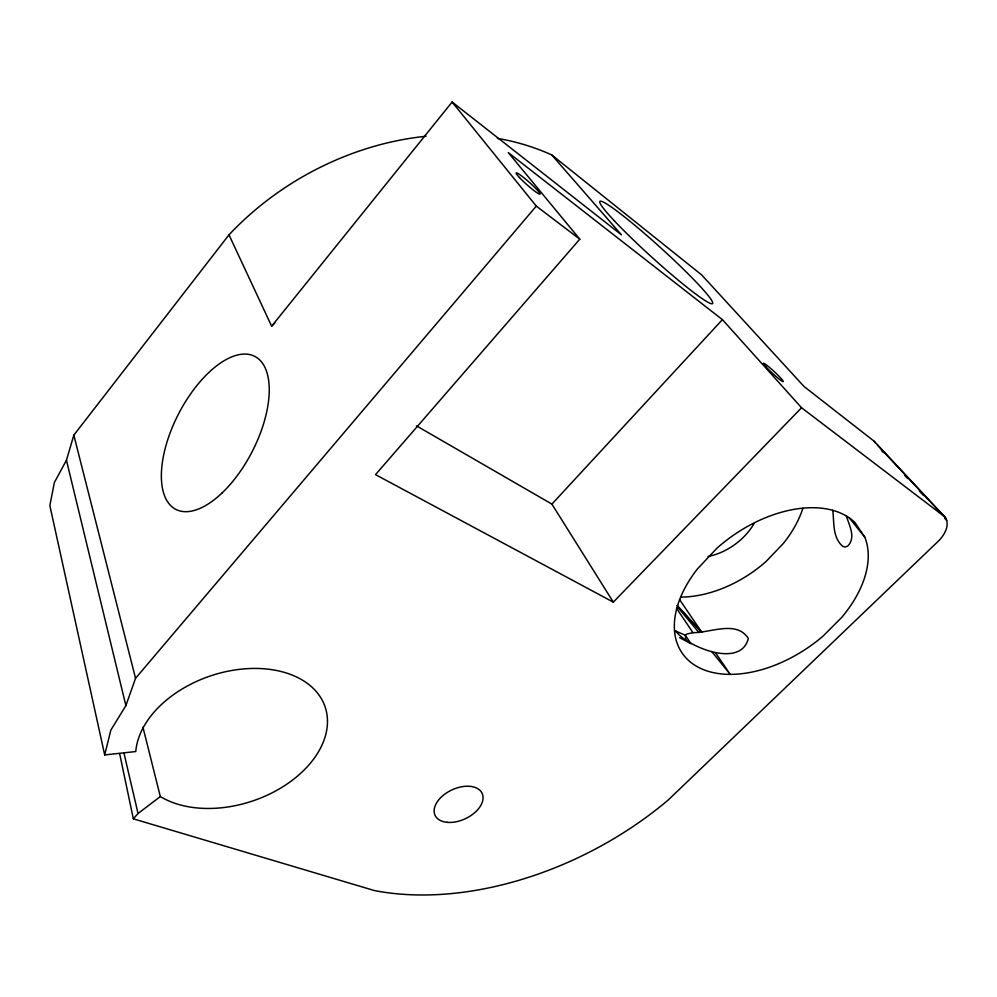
<?xml version="1.0" encoding="UTF-8"?>
<svg xmlns="http://www.w3.org/2000/svg" width="997" height="997" viewBox="0 0 997 997"><rect width="100%" height="100%" fill="white"/><g stroke="black" fill="none" stroke-linecap="round" stroke-linejoin="round"><path stroke-width="1.5" d="M497.366 138.371A262.448 210.753 -30.4 0 1 551.74 154.934L701.664 274.91L804.068 386.524L874.095 441.185L944.82 516.87C950.39 524.248 944.907 534.056 939.61 539.925L668.264 799.955A273.053 175.896 -27.5 0 1 374.299 890.533L133.336 818.824L138.047 813.502L160.318 796.553A98.74 65.989 -18.6 0 0 311.949 761.259A98.74 65.989 -18.6 0 0 261.463 668.613A98.74 65.989 -18.6 0 0 135.779 751.539L104.697 754.941L110.817 730.165L125.884 705.614L135.542 678.309L536.286 206.105L452.127 102.018L271.645 326.218L228.986 234.831A262.448 210.753 -30.4 0 1 426.031 136.253M104.697 754.941L49.85 505.604L54.374 482.486L66.438 460.24L73.828 435.128L228.986 234.831M801.551 407.748L722.414 319.638L508.283 152.591L579.78 239.168L375.52 474.634L613.317 602.138L801.551 407.748L944.82 516.87M613.317 602.138L551.914 504.108L722.414 319.638M692.965 632.671L686.995 633.98L685.325 635.214L675.53 631.026L676.178 631.712C688.615 647.389 740.983 668.563 748.323 638.454C736.546 619.897 710.5 632.933 692.965 632.671L676.539 608.295M679.642 637.681L690.971 643.726L685.325 635.214L685.836 639.551M416.447 425.844L551.914 504.108M536.286 206.105L579.78 239.168M452.127 102.018L621.43 234.794L551.74 154.934M877.385 445.073L945.966 518.502M881.373 450.345L883.479 452.613M904.578 475.195L907.731 478.585M919.334 491.01L923.546 495.534M936.208 509.093L939.361 512.483M944.633 518.128L946.751 520.384M675.53 631.026L676.178 631.712M677.399 605.765L701.689 632.335L677.113 605.515M677.873 607.372L698.822 632.397M711.746 651.539L730.19 674.346L715.435 652.624M849.257 517.854L864.823 537.221A108.611 67.422 -35.1 0 1 841.642 617.479L822.911 636.236A108.611 67.422 -35.1 0 1 698.074 667.13A108.611 67.422 -35.1 0 1 697.215 569.175L716.868 548.263A108.611 67.422 -35.1 0 1 854.903 522.478L864.823 537.221M874.095 441.185L875.279 442.818M679.555 599.558L701.676 632.11M846.291 515.599C849.008 525.232 856.423 537.57 847.6 546.169L845.244 547.029L842.727 546.319C832.296 537.42 834.327 522.453 832.732 510.29M73.828 435.128L135.542 678.309M142.932 727.137L160.318 796.553M66.438 460.24L125.884 705.614M123.927 752.984L138.047 813.502M119.64 753.57L133.336 818.824M271.645 326.218A284.556 214.604 -30.1 0 1 274.798 323.003M802.897 508.296A102.392 67.933 -35.8 0 1 783.318 543.502L765.92 561.635A102.392 67.933 -35.8 0 1 680.689 597.091M754.006 523.599A49.426 32.764 -35.8 0 1 708.02 556.451M221.882 493.141A86.078 41.363 -62.7 0 0 258.397 358.77A86.078 41.363 -62.7 0 0 165.652 446.706A86.078 41.363 -62.7 0 0 221.882 493.141M765.895 366.734A13.397 1.209 42.8 0 0 782.695 381.527A13.397 1.209 42.8 0 0 771.578 369.214A13.397 1.209 42.8 0 0 765.895 366.734M519.474 177.553A15.94 1.682 41.6 0 0 539.601 194.166A15.94 1.682 41.6 0 0 525.245 178.849A15.94 1.682 41.6 0 0 519.474 177.553M447.03 822.313A25.947 15.89 -25 0 0 483.047 797.239A25.947 15.89 -25 0 0 445.721 793.462A25.947 15.89 -25 0 0 447.03 822.313M614.414 220.898A76.146 6.456 42.2 0 0 710.014 303.275A76.146 6.456 42.2 0 0 643.75 232.837A76.146 6.456 42.2 0 0 614.414 220.898"/></g></svg>
